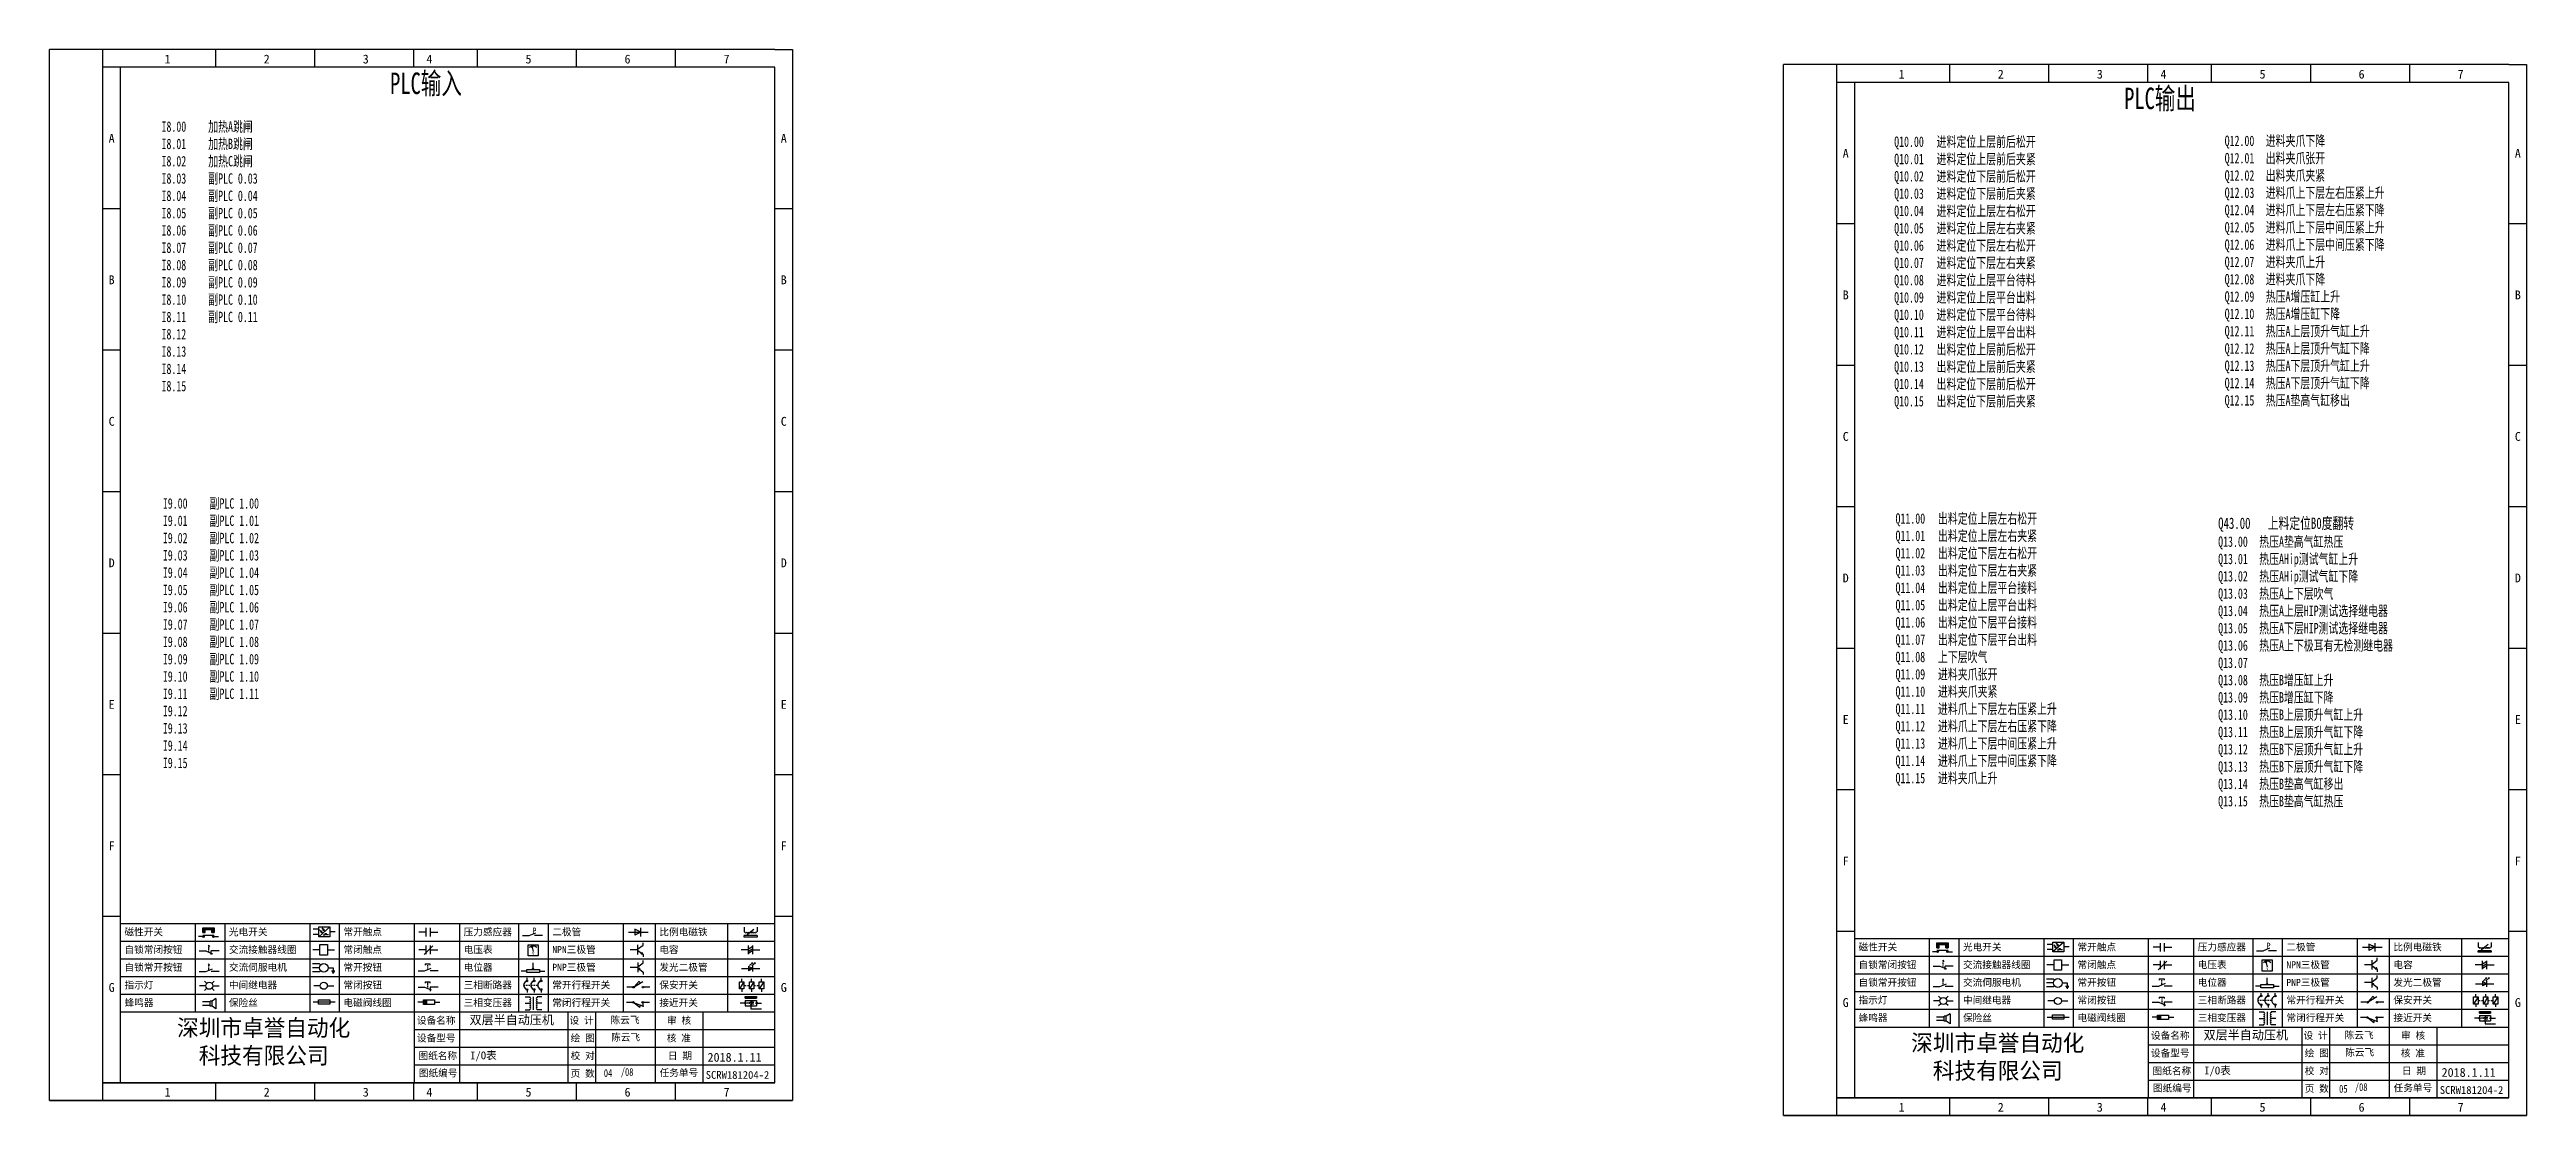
# Model space of a CAD drawing. Extents: x 38255 to 47052, y -6758 to -3353.
# Drawn here: x 39950 to 40650, y -4175 to -3874 of the extents above; entities that cross this region are included whole.
import ezdxf

# ---------------------------------------------------------------- set-up
doc = ezdxf.new("R2010")
doc.units = 0
doc.header["$MEASUREMENT"] = 0
doc.layers.add('AE_BOR', color=1, linetype='Continuous')
doc.layers.add('frame', color=7, linetype='Continuous', lineweight=15)
doc.styles.add('宋', font='', dxfattribs={"width": 0.7})
doc.styles.add('工程字', font='')
doc.styles.add('楷体', font='', dxfattribs={"width": 0.8})
doc.styles.add('汉字', font='')
doc.styles.get('宋').set_extended_font_data('SimSun')
doc.styles.get('工程字').set_extended_font_data('SimSun')
doc.styles.get('楷体').set_extended_font_data('STFangsong')
doc.styles.get('汉字').set_extended_font_data('新宋体')

# ---------------------------------------------------------------- blocks, each defined once
blk = doc.blocks.new('磁性开关')
at = {"linetype": 'ByBlock'}
h = blk.add_hatch(dxfattribs=at)
h.set_pattern_fill('ANSI31', color=256, scale=0.1, style=0)
h.set_pattern_definition([(45, (0, 0), (-0.224506403, 0.224506403), [])])
h.paths.add_polyline_path([(-1910.88, -776.69), (-1910.88, -775.29), (-1907.69, -775.29), (-1907.69, -776.69), (-1908.31, -776.69), (-1908.31, -775.79), (-1910.25, -775.79), (-1910.25, -776.69)])
for p, q in [((-1910.88, -776.69), (-1910.88, -775.29)), ((-1910.88, -775.29), (-1907.69, -775.29)), ((-1910.88, -776.69), (-1910.25, -776.69)), ((-1910.25, -776.69), (-1910.25, -775.79)), ((-1910.25, -775.79), (-1908.31, -775.79)), ((-1908.31, -776.69), (-1908.31, -775.79)), ((-1908.31, -776.69), (-1907.69, -776.69)), ((-1907.69, -775.29), (-1907.69, -776.69)), ((-1910.91, -777.81), (-1912.09, -777.81)), ((-1910.88, -777.39), (-1907.69, -777.39)), ((-1907.66, -777.81), (-1906.48, -777.81))]:
    blk.add_line(p, q, dxfattribs=at)
for centre in [(-1910.68, -777.81), (-1907.88, -777.81)]:
    blk.add_circle(centre, 0.225, dxfattribs=at)
blk = doc.blocks.new('*U68')
at = {"linetype": 'ByBlock'}
for p, q in [((-1911.92, -782.07), (-1910.06, -782.07)), ((-1910.06, -782.07), (-1908.18, -782.88)), ((-1909.23, -780.45), (-1909.23, -780.67)), ((-1909.23, -780.45), (-1908.92, -780.84)), ((-1909.23, -780.84), (-1909.23, -781.05)), ((-1909.23, -781.23), (-1909.23, -781.44)), ((-1909.23, -781.61), (-1909.23, -781.83)), ((-1909.23, -782), (-1909.23, -782.21)), ((-1909.23, -782.38), (-1909.23, -782.43)), ((-1908.52, -783.07), (-1908.52, -782.07)), ((-1906.25, -782.07), (-1908.52, -782.07))]:
    blk.add_line(p, q, dxfattribs=at)
blk = doc.blocks.new('常开按钮')
at = {"linetype": 'ByBlock'}
for p, q in [((-1911.92, -787.73), (-1910.06, -787.73)), ((-1910.06, -787.73), (-1908.18, -786.93)), ((-1909.9, -785.68), (-1908.56, -785.68)), ((-1909.9, -785.68), (-1909.9, -786.07)), ((-1909.23, -785.68), (-1909.23, -785.89)), ((-1909.23, -786.06), (-1909.23, -786.28)), ((-1909.23, -786.45), (-1909.23, -786.67)), ((-1909.23, -786.84), (-1909.23, -787.05)), ((-1909.23, -787.22), (-1909.23, -787.38)), ((-1908.56, -785.68), (-1908.56, -786.07)), ((-1906.25, -787.73), (-1908.52, -787.73))]:
    blk.add_line(p, q, dxfattribs=at)
blk = doc.blocks.new('*U69')
at = {"linetype": 'ByBlock'}
for p, q in [((-1908.88, -791.17), (-1909.23, -790.71)), ((-1909.23, -790.71), (-1909.23, -790.92)), ((-1909.23, -791.09), (-1909.23, -791.31)), ((-1911.92, -792.89), (-1910.06, -792.89)), ((-1910.06, -792.89), (-1908.18, -792.08)), ((-1909.23, -791.48), (-1909.23, -791.69)), ((-1909.23, -791.86), (-1909.23, -792.08)), ((-1909.23, -792.25), (-1909.23, -792.47)), ((-1906.25, -792.89), (-1908.52, -792.89))]:
    blk.add_line(p, q, dxfattribs=at)
blk = doc.blocks.new('蜂鸣器')
at = {"linetype": 'ByBlock'}
for p, q in [((-1908.8, -796.48), (-1911.01, -796.48)), ((-1908.8, -797.46), (-1911.01, -797.46)), ((-1908.25, -796.26), (-1908.8, -796.26)), ((-1908.8, -797.68), (-1908.8, -796.26)), ((-1908.25, -797.68), (-1908.8, -797.68)), ((-1907.17, -795.53), (-1908.25, -796.26)), ((-1908.25, -797.68), (-1908.25, -796.26)), ((-1907.17, -798.41), (-1908.25, -797.68)), ((-1907.17, -795.53), (-1907.17, -798.41))]:
    blk.add_line(p, q, dxfattribs=at)
blk = doc.blocks.new('光电开关')
at = {"linetype": 'ByBlock'}
h = blk.add_hatch(dxfattribs=at)
h.set_pattern_fill('ANSI31', color=256, scale=0.01, style=0)
h.set_pattern_definition([(45, (0.172267, 0), (-0.0224506403, 0.0224506403), [])])
h.paths.add_polyline_path([(-1882.44, -776.34), (-1882.5, -775.91), (-1882.68, -776.07)])
h.paths.add_polyline_path([(-1882.86, -776.23), (-1882.44, -776.34), (-1882.68, -776.07)])
h.paths.add_polyline_path([(-1883.05, -776.88), (-1883.11, -776.45), (-1883.29, -776.61)])
h.paths.add_polyline_path([(-1883.47, -776.77), (-1883.05, -776.88), (-1883.29, -776.61)])
for p, q in [((-1884.01, -775.96), (-1885.56, -775.96)), ((-1880.91, -775.3), (-1884.01, -778.05)), ((-1883.75, -776.09), (-1883.05, -776.88)), ((-1883.11, -776.45), (-1883.47, -776.77)), ((-1883.05, -776.88), (-1883.47, -776.77)), ((-1883.14, -775.55), (-1882.44, -776.34)), ((-1883.05, -776.88), (-1883.11, -776.45)), ((-1882.5, -775.91), (-1882.86, -776.23)), ((-1882.44, -776.34), (-1882.86, -776.23)), ((-1882.44, -776.34), (-1882.5, -775.91)), ((-1882.23, -777.47), (-1882.23, -777.14)), ((-1882.23, -777.14), (-1881.78, -777.14)), ((-1881.78, -777.47), (-1881.78, -777.14)), ((-1879.37, -776.67), (-1880.91, -776.67)), ((-1884.01, -777.39), (-1885.56, -777.39)), ((-1882.78, -777.47), (-1882.23, -777.47)), ((-1881.23, -777.47), (-1881.78, -777.47))]:
    blk.add_line(p, q, dxfattribs=at)
blk.add_lwpolyline([(-1884.01, -775.3), (-1880.91, -775.3), (-1880.91, -778.05), (-1884.01, -778.05)], close=True, dxfattribs=at)
blk = doc.blocks.new('交流接触器线圈')
at = {"linetype": 'ByBlock'}
for p, q in [((-1880.82, -781.77), (-1882.87, -781.77)), ((-1878.72, -781.77), (-1876.67, -781.77))]:
    blk.add_line(p, q, dxfattribs=at)
blk.add_lwpolyline([(-1880.82, -780.28), (-1878.72, -780.28), (-1878.72, -783.26), (-1880.82, -783.26)], close=True, dxfattribs=at)
blk = doc.blocks.new('交流伺服电机')
at = {"linetype": 'ByBlock'}
for p, q in [((-1880.97, -785.75), (-1882.94, -785.75)), ((-1880.97, -786.85), (-1882.94, -786.85)), ((-1880.97, -787.94), (-1882.94, -787.94)), ((-1880.97, -785.75), (-1880.65, -786.03)), ((-1880.97, -787.94), (-1880.65, -787.67)), ((-1878.49, -786.85), (-1877.07, -786.85)), ((-1877.54, -787.72), (-1876.59, -787.72)), ((-1877.38, -788.01), (-1876.75, -788.01)), ((-1877.23, -788.29), (-1876.9, -788.29)), ((-1877.07, -786.85), (-1877.07, -787.72))]:
    blk.add_line(p, q, dxfattribs=at)
blk.add_circle((-1879.73, -786.85), 1.24, dxfattribs=at)
blk = doc.blocks.new('中间继电器')
at = {"linetype": 'ByBlock'}
for p, q in [((-1880.72, -791.92), (-1882.54, -791.92)), ((-1878.74, -791.92), (-1876.92, -791.92))]:
    blk.add_line(p, q, dxfattribs=at)
blk.add_circle((-1879.73, -791.92), 0.992, dxfattribs=at)
blk = doc.blocks.new('保险丝')
at = {"linetype": 'ByBlock'}
blk.add_line((-1882.72, -796.49), (-1876.55, -796.49), dxfattribs=at)
blk.add_lwpolyline([(-1881.2, -795.86), (-1878.06, -795.86), (-1878.06, -797.12), (-1881.2, -797.12)], close=True, dxfattribs=at)
blk = doc.blocks.new('指示灯')
at = {"linetype": 'ByBlock'}
for p, q in [((-1854.25, -776.92), (-1856.06, -776.92)), ((-1854.62, -775.59), (-1853.97, -776.23)), ((-1851.9, -775.59), (-1852.54, -776.23)), ((-1852.26, -776.92), (-1850.45, -776.92)), ((-1854.62, -778.25), (-1853.97, -777.61)), ((-1851.9, -778.25), (-1852.54, -777.61))]:
    blk.add_line(p, q, dxfattribs=at)
blk.add_circle((-1853.26, -776.92), 0.992, dxfattribs=at)
blk = doc.blocks.new('常开触点')
at = {"linetype": 'ByBlock'}
for p, q in [((-1853.82, -781.77), (-1855.88, -781.77)), ((-1853.82, -782.99), (-1853.82, -780.56)), ((-1852.6, -782.99), (-1852.6, -780.56)), ((-1852.6, -781.77), (-1850.55, -781.77))]:
    blk.add_line(p, q, dxfattribs=at)
blk = doc.blocks.new('常闭触点')
at = {"linetype": 'ByBlock'}
for p, q in [((-1853.82, -786.77), (-1855.88, -786.77)), ((-1852.01, -785.66), (-1854.43, -788.1)), ((-1853.82, -787.99), (-1853.82, -785.56)), ((-1852.6, -787.99), (-1852.6, -785.56)), ((-1852.6, -786.77), (-1850.55, -786.77))]:
    blk.add_line(p, q, dxfattribs=at)
blk = doc.blocks.new('常闭按钮')
at = {"linetype": 'ByBlock'}
for p, q in [((-1854.11, -790.83), (-1852.77, -790.83)), ((-1854.11, -790.83), (-1854.11, -791.22)), ((-1853.44, -790.83), (-1853.44, -791.04)), ((-1853.44, -791.21), (-1853.44, -791.43)), ((-1852.77, -790.83), (-1852.77, -791.22)), ((-1856.13, -792.28), (-1854.28, -792.28)), ((-1854.28, -792.28), (-1852.4, -793.09)), ((-1853.44, -791.6), (-1853.44, -791.82)), ((-1853.44, -791.99), (-1853.44, -792.2)), ((-1853.44, -792.37), (-1853.44, -792.53)), ((-1850.47, -792.28), (-1852.73, -792.28)), ((-1852.73, -792.28), (-1852.73, -793.43))]:
    blk.add_line(p, q, dxfattribs=at)
blk = doc.blocks.new('电磁阀线圈')
at = {"linetype": 'ByBlock'}
for p, q in [((-1854.61, -796.54), (-1856.17, -796.54)), ((-1854.61, -795.92), (-1853.75, -797.16)), ((-1853.75, -795.92), (-1854.61, -797.16)), ((-1853.75, -795.92), (-1853.75, -797.16)), ((-1851.53, -796.54), (-1849.97, -796.54))]:
    blk.add_line(p, q, dxfattribs=at)
blk.add_lwpolyline([(-1854.61, -795.92), (-1851.53, -795.92), (-1851.53, -797.16), (-1854.61, -797.16)], close=True, dxfattribs=at)
blk = doc.blocks.new('电容')
at = {"linetype": 'ByBlock'}
for p, q in [((-1756.08, -781.77), (-1758.13, -781.77)), ((-1756.08, -782.99), (-1756.08, -780.56)), ((-1754.86, -780.79), (-1756.08, -781.55)), ((-1754.86, -781.44), (-1756.08, -782.2)), ((-1754.86, -781.99), (-1756.08, -782.75)), ((-1754.86, -782.99), (-1754.86, -780.56)), ((-1754.86, -781.77), (-1752.81, -781.77))]:
    blk.add_line(p, q, dxfattribs=at)
blk = doc.blocks.new('电压表')
at = {"linetype": 'ByBlock'}
for p, q in [((-1814.84, -780.75), (-1814.91, -781.13)), ((-1814.6, -781.05), (-1814.91, -781.13)), ((-1814.84, -780.75), (-1814.46, -782.26)), ((-1814.84, -780.75), (-1814.6, -781.05))]:
    blk.add_line(p, q, dxfattribs=at)
blk.add_lwpolyline([(-1815.84, -780.34), (-1813.07, -780.34), (-1813.07, -783.49), (-1815.84, -783.49)], close=True, dxfattribs=at)
blk.add_arc((-1814.46, -782.26), 1.56, 46.83135, 133.16865, dxfattribs=at)
at = {"linetype": 'ByBlock', "insert": (-1814.7, -782.39), "char_height": 0.75, "width": 0.6768, "attachment_point": 1}
blk.add_mtext('V', dxfattribs=at)
blk = doc.blocks.new('电位器')
at = {"linetype": 'ByBlock'}
for p, q in [((-1816.21, -787.75), (-1817.79, -787.75)), ((-1814.45, -787.3), (-1814.62, -786.96)), ((-1814.62, -786.96), (-1814.27, -786.96)), ((-1814.45, -787.3), (-1814.45, -785.39)), ((-1814.45, -787.3), (-1814.27, -786.96)), ((-1812.68, -787.75), (-1811.1, -787.75))]:
    blk.add_line(p, q, dxfattribs=at)
blk.add_lwpolyline([(-1816.21, -787.3), (-1812.68, -787.3), (-1812.68, -788.2), (-1816.21, -788.2)], close=True, dxfattribs=at)
blk = doc.blocks.new('三相断路器')
at = {"linetype": 'ByBlock'}
for p, q in [((-1816.17, -790.33), (-1816.17, -789.7)), ((-1814.17, -790.33), (-1814.17, -789.7)), ((-1812.18, -790.33), (-1812.18, -789.7)), ((-1817.14, -791.74), (-1816.72, -791.74)), ((-1816.45, -791.74), (-1816.03, -791.74)), ((-1816.17, -793.19), (-1816.17, -793.83)), ((-1815.76, -791.74), (-1815.34, -791.74)), ((-1815.07, -791.74), (-1814.65, -791.74)), ((-1814.38, -791.74), (-1813.96, -791.74)), ((-1814.17, -793.19), (-1814.17, -793.83)), ((-1813.69, -791.74), (-1813.27, -791.74)), ((-1812.18, -793.19), (-1812.18, -793.83))]:
    blk.add_line(p, q, dxfattribs=at)
for centre in [(-1816.17, -790.55), (-1814.17, -790.55), (-1812.18, -790.55), (-1816.17, -792.98), (-1814.17, -792.98), (-1812.18, -792.98)]:
    blk.add_circle(centre, 0.219, dxfattribs=at)
for centre in [(-1815.81, -791.74), (-1813.82, -791.74), (-1811.83, -791.74)]:
    blk.add_arc(centre, 1.32, 115.57905, 244.42095, dxfattribs=at)
blk = doc.blocks.new('三相变压器')
at = {"linetype": 'ByBlock'}
for p, q in [((-1816.69, -795.03), (-1815.37, -795.03)), ((-1816.69, -796.87), (-1815.37, -796.87)), ((-1815.37, -795.03), (-1815.37, -795.24)), ((-1814.34, -798.7), (-1814.34, -795.04)), ((-1812, -795.03), (-1813.32, -795.03)), ((-1813.32, -795.03), (-1813.32, -795.24)), ((-1812, -796.87), (-1813.32, -796.87)), ((-1816.69, -798.71), (-1815.37, -798.71)), ((-1815.37, -798.71), (-1815.37, -798.5)), ((-1813.32, -798.71), (-1813.32, -798.5)), ((-1812, -798.71), (-1813.32, -798.71))]:
    blk.add_line(p, q, dxfattribs=at)
for centre, start, end in [((-1815.37, -795.51), 270, 90), ((-1815.37, -796.06), 270, 90), ((-1815.37, -796.6), 270, 90), ((-1815.37, -797.14), 270, 90), ((-1815.37, -797.68), 270, 90), ((-1815.37, -798.23), 270, 90), ((-1813.32, -795.51), 90, 270), ((-1813.32, -796.06), 90, 270), ((-1813.32, -796.6), 90, 270), ((-1813.32, -797.14), 90, 270), ((-1813.32, -797.68), 90, 270), ((-1813.32, -798.23), 90, 270)]:
    blk.add_arc(centre, 0.271, start, end, dxfattribs=at)
blk = doc.blocks.new('二极管')
at = {"linetype": 'ByBlock'}
for p, q in [((-1787.52, -776.77), (-1781.92, -776.77)), ((-1783.97, -776.77), (-1785.69, -775.9)), ((-1785.69, -775.9), (-1785.69, -777.65)), ((-1783.97, -776.77), (-1785.69, -777.65)), ((-1783.97, -777.99), (-1783.97, -775.56))]:
    blk.add_line(p, q, dxfattribs=at)
blk = doc.blocks.new('NPN三极管')
at = {"linetype": 'ByBlock'}
for p, q in [((-1785.73, -781.97), (-1787.81, -781.97)), ((-1785.73, -780.61), (-1785.73, -783.32)), ((-1785.73, -781.82), (-1784.15, -780.66)), ((-1785.73, -782.11), (-1784.15, -783.27)), ((-1784.41, -782.73), (-1784.74, -783.18)), ((-1784.15, -783.27), (-1784.74, -783.18)), ((-1784.15, -783.27), (-1784.41, -782.73)), ((-1784.15, -780.66), (-1784.15, -779.98)), ((-1784.15, -783.27), (-1784.15, -783.96))]:
    blk.add_line(p, q, dxfattribs=at)
blk = doc.blocks.new('发光二极管')
at = {"linetype": 'ByBlock'}
for p, q in [((-1758.01, -786.77), (-1752.89, -786.77)), ((-1754.84, -786.77), (-1756.04, -786.16)), ((-1756.04, -786.16), (-1756.04, -787.39)), ((-1754.84, -786.77), (-1756.04, -787.39)), ((-1755.78, -785.92), (-1754.89, -785.14)), ((-1754.89, -785.14), (-1755.2, -785.22)), ((-1755.2, -785.22), (-1755.01, -785.43)), ((-1755.08, -785.92), (-1754.18, -785.14)), ((-1754.89, -785.14), (-1755.01, -785.43)), ((-1754.84, -787.63), (-1754.84, -785.92)), ((-1754.18, -785.14), (-1754.49, -785.22)), ((-1754.49, -785.22), (-1754.31, -785.43)), ((-1754.18, -785.14), (-1754.31, -785.43))]:
    blk.add_line(p, q, dxfattribs=at)
blk = doc.blocks.new('PNP三极管')
at = {"linetype": 'ByBlock'}
for p, q in [((-1784.9, -786.74), (-1786.98, -786.74)), ((-1784.9, -785.38), (-1784.9, -788.09)), ((-1784.9, -786.59), (-1783.32, -785.43)), ((-1784.9, -786.88), (-1783.32, -788.04)), ((-1784.9, -786.88), (-1784.31, -786.97)), ((-1784.9, -786.88), (-1784.64, -787.42)), ((-1784.31, -786.97), (-1784.64, -787.42)), ((-1783.32, -785.43), (-1783.32, -784.75)), ((-1783.32, -788.04), (-1783.32, -788.73))]:
    blk.add_line(p, q, dxfattribs=at)
blk = doc.blocks.new('常开行程开关')
at = {"linetype": 'ByBlock'}
for p, q in [((-1785.89, -792.17), (-1784.52, -790.62)), ((-1785.89, -792.17), (-1783.43, -790.72)), ((-1784.52, -790.62), (-1784.19, -791.17)), ((-1786.29, -792.3), (-1788.01, -792.3)), ((-1781.48, -792.3), (-1783.21, -792.3))]:
    blk.add_line(p, q, dxfattribs=at)
for centre in [(-1786.07, -792.3), (-1783.42, -792.3)]:
    blk.add_circle(centre, 0.219, dxfattribs=at)
blk = doc.blocks.new('常闭行程开关')
at = {"linetype": 'ByBlock'}
for p, q in [((-1786.34, -796.62), (-1788.07, -796.62)), ((-1785.93, -796.72), (-1783.25, -797.7)), ((-1785.93, -796.72), (-1784.3, -798)), ((-1784.3, -798), (-1784.08, -797.4)), ((-1783.48, -796.84), (-1783.48, -797.85)), ((-1781.54, -796.62), (-1783.26, -796.62))]:
    blk.add_line(p, q, dxfattribs=at)
for centre in [(-1786.12, -796.62), (-1783.48, -796.62)]:
    blk.add_circle(centre, 0.219, dxfattribs=at)
blk = doc.blocks.new('比例电磁阀')
at = {"linetype": 'ByBlock'}
for p, q in [((-1757.26, -775.38), (-1757.26, -776.71)), ((-1757.26, -776.71), (-1757.05, -776.71)), ((-1754.5, -775.98), (-1756.35, -777.44)), ((-1753.58, -776.71), (-1753.8, -776.71)), ((-1753.58, -775.38), (-1753.58, -776.71)), ((-1753.6, -777.73), (-1757.25, -777.73)), ((-1757.25, -778.13), (-1757.25, -777.73)), ((-1753.6, -778.13), (-1757.25, -778.13)), ((-1756.35, -777.44), (-1756.25, -777.25)), ((-1756.35, -777.44), (-1756.15, -777.38)), ((-1756.15, -777.38), (-1756.25, -777.25)), ((-1753.6, -777.73), (-1753.6, -778.13))]:
    blk.add_line(p, q, dxfattribs=at)
for centre in [(-1756.78, -776.71), (-1756.24, -776.71), (-1755.7, -776.71), (-1755.15, -776.71), (-1754.61, -776.71), (-1754.07, -776.71)]:
    blk.add_arc(centre, 0.271, 180, 0, dxfattribs=at)
blk = doc.blocks.new('保安开关')
at = {"linetype": 'ByBlock'}
for p, q in [((-1757.33, -790.79), (-1758.6, -792.81)), ((-1757.96, -790.79), (-1757.96, -789.97)), ((-1754.54, -790.79), (-1755.81, -792.81)), ((-1755.17, -790.79), (-1755.17, -789.97)), ((-1751.75, -790.79), (-1753.02, -792.81)), ((-1752.39, -790.79), (-1752.39, -789.97)), ((-1757.96, -792.81), (-1757.96, -793.62)), ((-1757.33, -791.8), (-1756.72, -791.8)), ((-1756.35, -791.8), (-1755.89, -791.8)), ((-1755.17, -792.81), (-1755.17, -793.62)), ((-1754.52, -791.8), (-1754.06, -791.8)), ((-1753.69, -791.8), (-1753.08, -791.8)), ((-1752.39, -792.81), (-1752.39, -793.62))]:
    blk.add_line(p, q, dxfattribs=at)
for points in [[(-1758.6, -790.79), (-1757.33, -790.79), (-1757.33, -792.81), (-1758.6, -792.81)], [(-1755.81, -790.79), (-1754.54, -790.79), (-1754.54, -792.81), (-1755.81, -792.81)], [(-1753.02, -790.79), (-1751.75, -790.79), (-1751.75, -792.81), (-1753.02, -792.81)]]:
    blk.add_lwpolyline(points, close=True, dxfattribs=at)
blk = doc.blocks.new('接近开关')
at = {"linetype": 'ByBlock'}
h = blk.add_hatch(dxfattribs=at)
h.set_pattern_fill('ANSI31', color=256, scale=0.01, style=0)
h.set_pattern_definition([(45, (-89.131516, -30.795668), (-0.0224506403, 0.0224506403), [])])
h.paths.add_polyline_path([(-1516.96, -1123.35), (-1516.96, -1122.85), (-1513.76, -1122.85), (-1513.76, -1123.35)])
for p, q in [((-1517.18, -1124.71), (-1518.36, -1124.71)), ((-1516.96, -1123.35), (-1516.96, -1122.85)), ((-1516.96, -1122.85), (-1513.76, -1122.85)), ((-1516.96, -1123.35), (-1513.76, -1123.35)), ((-1516.96, -1123.95), (-1513.76, -1123.95)), ((-1516.96, -1123.95), (-1516.96, -1125.47)), ((-1516.96, -1125.47), (-1513.76, -1125.47)), ((-1515.91, -1124.71), (-1516.45, -1124.71)), ((-1515.11, -1124.31), (-1515.91, -1124.71)), ((-1515.11, -1125.11), (-1515.91, -1124.71)), ((-1515.36, -1125.69), (-1515.36, -1126.36)), ((-1515.36, -1126.36), (-1512.36, -1126.36)), ((-1515.33, -1124.53), (-1515.17, -1124.53)), ((-1515.33, -1124.88), (-1515.17, -1124.88)), ((-1515.25, -1124.45), (-1515.25, -1124.61)), ((-1515.11, -1124.31), (-1515.11, -1125.11)), ((-1515.11, -1124.48), (-1514.58, -1124.48)), ((-1515.11, -1124.94), (-1514.58, -1124.94)), ((-1513.76, -1122.85), (-1513.76, -1123.35)), ((-1513.76, -1123.95), (-1513.76, -1125.47)), ((-1513.54, -1124.71), (-1512.36, -1124.71))]:
    blk.add_line(p, q, dxfattribs=at)
for centre in [(-1516.96, -1124.71), (-1515.36, -1125.47), (-1513.76, -1124.71)]:
    blk.add_circle(centre, 0.225, dxfattribs=at)
blk = doc.blocks.new('压力感应器')
at = {"linetype": 'ByBlock'}
for p, q in [((-1815.59, -777.73), (-1813.71, -776.93)), ((-1817.44, -777.73), (-1815.59, -777.73)), ((-1811.78, -777.73), (-1814.05, -777.73))]:
    blk.add_line(p, q, dxfattribs=at)
at = {"linetype": 'ByBlock', "insert": (-1814.65, -775.48), "char_height": 1.68, "width": 1.2242, "attachment_point": 1}
blk.add_mtext('{\\fNSimSun|b0|i0|c134|p49;P}', dxfattribs=at)
blk = doc.blocks.new('卓誉电控竖A4')
at = {"linetype": 'ByBlock'}
for p, q in [((13.21, -2.6), (13.21, -299.6)), ((203.21, -7.6), (13.21, -7.6)), ((18.21, -7.6), (18.21, -294.6)), ((203.21, -294.6), (13.21, -294.6)), ((13.21, -294.6), (203.21, -294.6))]:
    blk.add_line(p, q, dxfattribs=at)
for points in [[(45.21, -7.6), (45.21, -2.6)], [(73.21, -7.6), (73.21, -2.6)], [(101.21, -7.6), (101.21, -2.6)], [(119.21, -7.6), (119.21, -2.6)], [(147.21, -7.6), (147.21, -2.6)], [(175.21, -7.6), (175.21, -2.6)], [(23.21, -7.6), (18.21, -7.6)], [(23.21, -7.6), (18.21, -7.6)], [(203.21, -294.6), (203.21, -7.6)], [(18.21, -47.6), (13.21, -47.6)], [(208.21, -47.6), (203.21, -47.6)], [(18.21, -87.6), (13.21, -87.6)], [(208.21, -87.6), (203.21, -87.6)], [(18.21, -127.6), (13.21, -127.6)], [(208.21, -127.6), (203.21, -127.6)], [(18.21, -167.6), (13.21, -167.6)], [(208.21, -167.6), (203.21, -167.6)], [(18.21, -207.6), (13.21, -207.6)], [(208.21, -207.6), (203.21, -207.6)], [(18.21, -247.6), (13.21, -247.6)], [(18.21, -249.6), (203.21, -249.6)], [(39.4, -249.6), (39.4, -274.6)], [(47.74, -249.6), (47.74, -274.6)], [(71.77, -249.6), (71.77, -274.6)], [(80.1, -249.6), (80.1, -274.6)], [(101.3, -249.6), (101.3, -294.6)], [(114.09, -249.6), (114.09, -294.6)], [(130.82, -249.6), (130.82, -274.6)], [(139.16, -249.6), (139.16, -274.6)], [(160.35, -249.6), (160.35, -274.6)], [(169.4, -249.6), (169.4, -274.6)], [(189.88, -249.6), (189.88, -274.6)], [(208.21, -247.6), (203.21, -247.6)], [(18.21, -254.6), (203.21, -254.6)], [(18.21, -259.6), (203.21, -259.6)], [(18.21, -264.6), (203.21, -264.6)], [(18.21, -269.6), (203.21, -269.6)], [(18.21, -274.6), (203.21, -274.6)], [(101.3, -279.6), (203.21, -279.6)], [(144.73, -274.6), (144.73, -294.6)], [(152.54, -274.6), (152.54, -294.6)], [(169.4, -274.6), (169.4, -294.6)], [(182.86, -274.72), (182.86, -294.72)], [(101.3, -284.6), (203.21, -284.6)], [(101.3, -289.6), (203.21, -289.6)], [(45.21, -299.6), (45.21, -294.6)], [(73.21, -299.6), (73.21, -294.6)], [(101.21, -299.6), (101.21, -294.6)], [(119.21, -299.6), (119.21, -294.6)], [(147.21, -299.6), (147.21, -294.6)], [(175.21, -299.6), (175.21, -294.6)]]:
    blk.add_lwpolyline(points, dxfattribs=at)
at = {"layer": 'AE_BOR', "linetype": 'ByBlock'}
for p, q in [((-1.79, -299.6), (-1.79, -2.6)), ((18.21, -2.6), (-1.79, -2.6)), ((203.21, -2.6), (18.21, -2.6)), ((203.21, -2.6), (208.21, -2.6)), ((208.21, -2.6), (208.21, -299.6)), ((208.21, -299.6), (-1.79, -299.6)), ((-1.79, -299.6), (208.21, -299.6))]:
    blk.add_line(p, q, dxfattribs=at)
at = {"linetype": 'ByBlock'}
for name, p in [('磁性开关', (1952.42, 524.49)), ('光电开关', (1958.31, 524.7)), ('光电开关', (1958.31, 524.7)), ('常开触点', (1958.53, 529.7)), ('压力感应器', (1949.37, 524.7)), ('二极管', (1949.37, 524.7)), ('比例电磁阀', (1951.85, 524.7)), ('*U68', (1952.42, 524.7)), ('交流接触器线圈', (1955.47, 524.7)), ('常闭触点', (1958.53, 529.7)), ('电压表', (1949.37, 524.7)), ('NPN三极管', (1950.19, 524.93)), ('电容', (1951.85, 524.7)), ('*U69', (1952.42, 529.7)), ('指示灯', (1896.63, 509.7)), ('交流伺服电机', (1955.47, 524.7)), ('常开按钮', (2014.31, 524.7)), ('电位器', (1949.37, 524.7)), ('三相断路器', (1949.37, 524.7)), ('常开行程开关', (1949.37, 524.7)), ('PNP三极管', (1949.37, 524.7)), ('保安开关', (1951.85, 524.7)), ('发光二极管', (1951.85, 524.41)), ('蜂鸣器', (1952.42, 524.7)), ('保险丝', (1955.47, 524.7)), ('中间继电器', (1955.47, 524.7)), ('电磁阀线圈', (1958.53, 524.7)), ('常闭按钮', (1958.53, 524.7)), ('三相变压器', (1949.37, 524.7)), ('常闭行程开关', (1949.37, 524.7)), ('接近开关', (1711.85, 852.62))]:
    blk.add_blockref(name, p, dxfattribs=at)
at = {"linetype": 'ByBlock', "char_height": 2.5, "attachment_point": 1}
for s, insert, width in [('{\\fKaiTi_GB2312|b0|i0|c134|p0;1}', (30.75, -4.03), 11.7517), ('{\\fKaiTi_GB2312|b0|i0|c134|p0;2}', (58.75, -4.03), 11.7517), ('{\\fKaiTi_GB2312|b0|i0|c134|p0;3}', (86.75, -4.03), 11.7517), ('{\\fKaiTi_GB2312|b0|i0|c134|p0;4}', (104.75, -4.03), 11.7517), ('{\\fKaiTi_GB2312|b0|i0|c134|p0;5}', (132.75, -4.03), 11.7517), ('{\\fKaiTi_GB2312|b0|i0|c134|p0;6}', (160.75, -4.03), 11.7517), ('{\\fKaiTi_GB2312|b0|i0|c134|p0;7}', (188.75, -4.03), 11.7517), ('{\\fKaiTi_GB2312|b0|i0|c134|p0;A}', (14.92, -26.43), 5), ('{\\fKaiTi_GB2312|b0|i0|c134|p0;A}', (204.92, -26.43), 5), ('{\\fKaiTi_GB2312|b0|i0|c134|p0;B}', (14.92, -66.43), 5), ('{\\fKaiTi_GB2312|b0|i0|c134|p0;B}', (204.92, -66.43), 5), ('{\\fKaiTi_GB2312|b0|i0|c134|p0;C}', (14.92, -106.43), 5), ('{\\fKaiTi_GB2312|b0|i0|c134|p0;C}', (204.92, -106.43), 5), ('{\\fKaiTi_GB2312|b0|i0|c134|p0;D}', (14.92, -146.43), 5), ('{\\fKaiTi_GB2312|b0|i0|c134|p0;D}', (204.92, -146.43), 5), ('{\\fKaiTi_GB2312|b0|i0|c134|p0;E}', (14.92, -186.43), 5), ('{\\fKaiTi_GB2312|b0|i0|c134|p0;E}', (204.92, -186.43), 5), ('{\\fKaiTi_GB2312|b0|i0|c134|p0;F}', (14.92, -226.43), 5), ('{\\fKaiTi_GB2312|b0|i0|c134|p0;F}', (204.92, -226.43), 5), ('{\\fKaiTi_GB2312|b0|i0|c134|p0;G}', (14.92, -266.43), 5), ('{\\fKaiTi_GB2312|b0|i0|c134|p0;G}', (204.92, -266.43), 5), ('{\\fKaiTi_GB2312|b0|i0|c134|p0;1}', (30.75, -296.03), 11.7517), ('{\\fKaiTi_GB2312|b0|i0|c134|p0;2}', (58.75, -296.03), 11.7517), ('{\\fKaiTi_GB2312|b0|i0|c134|p0;3}', (86.75, -296.03), 11.7517), ('{\\fKaiTi_GB2312|b0|i0|c134|p0;4}', (104.75, -296.03), 11.7517), ('{\\fKaiTi_GB2312|b0|i0|c134|p0;5}', (132.75, -296.03), 11.7517), ('{\\fKaiTi_GB2312|b0|i0|c134|p0;6}', (160.75, -296.03), 11.7517), ('{\\fKaiTi_GB2312|b0|i0|c134|p0;7}', (188.75, -296.03), 11.7517)]:
    blk.add_mtext(s, dxfattribs=dict(at, insert=insert, width=width))
at = {"char_height": 2, "attachment_point": 1, "style": '汉字'}
for s, insert in [('{\\fKaiTi_GB2312|b0|i0|c134|p49;磁性开关}', (19.4, -250.99)), ('{\\fKaiTi_GB2312|b0|i0|c134|p49;光电开关}', (48.92, -250.99)), ('{\\fKaiTi_GB2312|b0|i0|c134|p49;常开触点}', (81.29, -250.99)), ('{\\fKaiTi_GB2312|b0|i0|c134|p49;压力感应器}', (115.28, -250.99)), ('{\\fKaiTi_GB2312|b0|i0|c134|p49;二极管}', (140.34, -250.99)), ('{\\fKaiTi_GB2312|b0|i0|c134|p49;比例电磁铁}', (170.59, -250.99)), ('{\\fKaiTi_GB2312|b0|i0|c134|p49;自锁常闭按钮}', (19.4, -255.99)), ('{\\fKaiTi_GB2312|b0|i0|c134|p49;交流接触器线圈}', (48.92, -255.99)), ('{\\fKaiTi_GB2312|b0|i0|c134|p49;常闭触点}', (81.29, -255.99)), ('{\\fKaiTi_GB2312|b0|i0|c134|p49;电压表}', (115.28, -255.99)), ('{\\fKaiTi_GB2312|b0|i0|c134|p49;NPN三极管}', (140.34, -255.99)), ('{\\fKaiTi_GB2312|b0|i0|c134|p49;电容}', (170.59, -255.99)), ('{\\fKaiTi_GB2312|b0|i0|c134|p49;指示灯}', (19.4, -265.99)), ('{\\fKaiTi_GB2312|b0|i0|c134|p49;自锁常开按钮}', (19.4, -260.99)), ('{\\fKaiTi_GB2312|b0|i0|c134|p49;交流伺服电机}', (48.92, -260.99)), ('{\\fKaiTi_GB2312|b0|i0|c134|p49;中间继电器}', (48.92, -265.99)), ('{\\fKaiTi_GB2312|b0|i0|c134|p49;常开按钮}', (81.29, -260.99)), ('{\\fKaiTi_GB2312|b0|i0|c134|p49;常闭按钮}', (81.29, -265.99)), ('{\\fKaiTi_GB2312|b0|i0|c134|p49;三相断路器}', (115.28, -265.99)), ('{\\fKaiTi_GB2312|b0|i0|c134|p49;电位器}', (115.28, -260.99)), ('{\\fKaiTi_GB2312|b0|i0|c134|p49;PNP三极管}', (140.34, -260.99)), ('{\\fKaiTi_GB2312|b0|i0|c134|p49;常开行程开关}', (140.34, -265.99)), ('{\\fKaiTi_GB2312|b0|i0|c134|p49;保安开关}', (170.59, -265.99)), ('{\\fKaiTi_GB2312|b0|i0|c134|p49;发光二极管}', (170.59, -260.99)), ('{\\fKaiTi_GB2312|b0|i0|c134|p49;蜂鸣器}', (19.4, -270.99)), ('{\\fKaiTi_GB2312|b0|i0|c134|p49;保险丝}', (48.92, -270.99)), ('{\\fKaiTi_GB2312|b0|i0|c134|p49;电磁阀线圈}', (81.29, -270.99)), ('{\\fKaiTi_GB2312|b0|i0|c134|p49;三相变压器}', (115.28, -270.99)), ('{\\fKaiTi_GB2312|b0|i0|c134|p49;常闭行程开关}', (140.34, -270.99)), ('{\\fKaiTi_GB2312|b0|i0|c134|p49;接近开关}', (170.59, -270.99)), ('{\\fKaiTi_GB2312|b0|i0|c134|p0;设备名称}', (102.06, -275.99)), ('{\\fKaiTi_GB2312|b0|i0|c134|p0;设 计}', (145.19, -275.99)), ('{\\fKaiTi_GB2312|b0|i0|c134|p0;审 核}', (172.77, -275.99)), ('{\\fKaiTi_GB2312|b0|i0|c134|p0;设备型号}', (102.06, -280.99)), ('{\\fKaiTi_GB2312|b0|i0|c134|p0;图纸名称}', (102.51, -285.99)), ('{\\fKaiTi_GB2312|b0|i0|c134|p0;校 对}', (145.52, -285.99)), ('{\\fKaiTi_GB2312|b0|i0|c134|p0;绘 图}', (145.52, -280.99)), ('{\\fKaiTi_GB2312|b0|i0|c134|p0;核 准}', (172.7, -280.99)), ('{\\fKaiTi_GB2312|b0|i0|c134|p0;日 期}', (173.01, -285.99)), ('{\\fKaiTi_GB2312|b0|i0|c134|p0;图纸编号}', (102.61, -290.87)), ('{\\fKaiTi_GB2312|b0|i0|c134|p0;页 数}', (145.52, -290.99)), ('{\\fKaiTi_GB2312|b0|i0|c134|p0;任务单号}', (170.67, -290.8))]:
    blk.add_mtext(s, dxfattribs=dict(at, insert=insert))
at = {"color": 0, "lineweight": -2, "insert": (30.04, -276.74), "char_height": 4.7064, "width": 57.4048, "attachment_point": 1}
blk.add_mtext('\\pxqc;深圳市卓誉自动化\\P科技有限公司', dxfattribs=at)
at = {"attachment_point": 1, "style": '工程字'}
for s, insert, char_height, width in [('{\\fKaiTi_GB2312|b0|i0|c134|p2;双层半自动压机}', (116.94, -275.61), 2.5, 31.2308), ('{\\fKaiTi_GB2312|b0|i0|c134|p2;陈云飞}', (156.81, -275.88), 2, 24.0194), ('{\\fKaiTi_GB2312|b0|i0|c134|p2;陈云飞}', (156.95, -280.76), 2, 24.0194), ('{\\fKaiTi_GB2312|b0|i0|c134|p2;2018.1.11}', (184.22, -286.18), 2.5, 31.2308)]:
    blk.add_mtext(s, dxfattribs=dict(at, insert=insert, char_height=char_height, width=width))
at = {"char_height": 2.2, "width": 19.1254, "attachment_point": 1}
for s, insert in [('{\\fKaiTi_GB2312|b0|i0|c134|p49;I/O表}', (117.13, -285.8)), ('{\\f宋体|b0|i0|c134|p49;SCRW181204-2}', (183.71, -291.31))]:
    blk.add_mtext(s, dxfattribs=dict(at, insert=insert))
at = {"layer": 'frame', "lineweight": 0, "insert": (159.69, -290.48), "char_height": 2.2, "width": 9.0797, "attachment_point": 1, "style": '楷体'}
blk.add_mtext('/08', dxfattribs=at)

msp = doc.modelspace()

# ---------------------------------------------------------------- block references
for p in [(39951.974, -3871.283), (40442.178, -3875.553)]:
    msp.add_blockref('卓誉电控竖A4', p)

# ---------------------------------------------------------------- texts
at = {"attachment_point": 1, "style": '宋'}
for s, insert, char_height, width in [('{\\fKaiTi_GB2312|b0|i0|c134|p49;\\C7;PLC\\fSimSun|b0|i0|c134|p2;输入}', (40046.454, -3880.38), 6.075, 719.83479), ('{\\fKaiTi_GB2312|b0|i0|c134|p49;\\C7;PLC\\fSimSun|b0|i0|c134|p2;输出}', (40536.659, -3884.649), 6.075, 719.83479), ('\\pxsm1,ql,t4.125;{\\f宋体|b0|i0|c134|p2;\\H0.916667x;\\C0;I8.00^I加热A跳闸^I\\PI8.01^I加热B跳闸^I\\PI8.02^I加热C跳闸^I\\PI8.03^I副PLC 0.03^I\\PI8.04^I副PLC 0.04^I\\PI8.05^I副PLC 0.05^I\\PI8.06^I副PLC 0.06^I\\PI8.07^I副PLC 0.07^I\\PI8.08^I副PLC 0.08^I\\PI8.09^I副PLC 0.09^I\\PI8.10^I副PLC 0.10^I\\PI8.11^I副PLC 0.11^I\\PI8.12^I^I\\PI8.13^I^I\\PI8.14^I^I\\P\\C256;I8.15^I^I}', (39981.84, -3894.185), 3.2, 359.91739), ('\\pxi-0.125,sm1,ql,t3.625;{\\f宋体|b0|i0|c134|p2;\\H0.916667x;Q10.00^I进料定位上层前后松开^I\\PQ10.01^I进料定位上层前后夹紧^I\\PQ10.02^I进料定位下层前后松开^I\\PQ10.03^I进料定位下层前后夹紧^I\\PQ10.04^I进料定位上层左右松开^I\\PQ10.05^I进料定位上层左右夹紧^I\\PQ10.06^I进料定位下层左右松开^I\\PQ10.07^I进料定位下层左右夹紧^I\\PQ10.08^I进料定位上层平台待料^I\\PQ10.09^I进料定位上层平台出料^I\\PQ10.10^I进料定位下层平台待料^I\\PQ10.11^I进料定位上层平台出料^I\\PQ10.12^I出料定位上层前后松开^I\\PQ10.13^I出料定位上层前后夹紧^I\\PQ10.14^I出料定位下层前后松开^I\\PQ10.15^I出料定位下层前后夹紧^I', (40472.045, -3898.454), 3.2, 359.91739), ('\\pxsm1,ql,t3.625;{\\f宋体|b0|i0|c134|p2;\\H0.916667x;Q12.00^I进料夹爪下降^I\\PQ12.01^I出料夹爪张开^I\\PQ12.02^I出料夹爪夹紧^I\\PQ12.03^I进料爪上下层左右压紧上升^I\\PQ12.04^I进料爪上下层左右压紧下降^I\\PQ12.05^I进料爪上下层中间压紧上升^I\\PQ12.06^I进料爪上下层中间压紧下降^I\\PQ12.07^I进料夹爪上升^I\\PQ12.08^I进料夹爪下降^I\\PQ12.09^I热压A增压缸上升^I\\PQ12.10^I热压A增压缸下降^I\\PQ12.11^I热压A上层顶升气缸上升^I\\PQ12.12^I热压A上层顶升气缸下降^I\\PQ12.13^I热压A下层顶升气缸上升^I\\PQ12.14^I热压A下层顶升气缸下降^I\\PQ12.15^I热压A垫高气缸移出^I}', (40565.076, -3898.206), 3.2, 359.91739), ('\\pxsm1,ql,t4.125;{\\f宋体|b0|i0|c134|p2;\\H0.916667x;\\C0;I9.00^I副PLC 1.00^I\\PI9.01^I副PLC 1.01^I\\PI9.02^I副PLC 1.02^I\\PI9.03^I副PLC 1.03^I\\PI9.04^I副PLC 1.04^I\\PI9.05^I副PLC 1.05^I\\PI9.06^I副PLC 1.06^I\\PI9.07^I副PLC 1.07^I\\PI9.08^I副PLC 1.08^I\\PI9.09^I副PLC 1.09^I\\PI9.10^I副PLC 1.10^I\\PI9.11^I副PLC 1.11^I\\PI9.12^I^I\\PI9.13^I^I\\PI9.14^I^I\\PI9.15^I^I}', (39982.22, -4000.695), 3.2, 359.91739), ('\\pxi-0.125,sm1,ql,t3.625;{\\f宋体|b0|i0|c134|p2;\\H0.916667x;Q11.00^I出料定位上层左右松开^I\\PQ11.01^I出料定位上层左右夹紧^I\\PQ11.02^I出料定位下层左右松开^I\\PQ11.03^I出料定位下层左右夹紧^I\\PQ11.04^I出料定位上层平台接料^I\\PQ11.05^I出料定位上层平台出料^I\\PQ11.06^I出料定位下层平台接料^I\\PQ11.07^I出料定位下层平台出料^I\\PQ11.08^I上下层吹气^I\\PQ11.09^I进料夹爪张开^I\\PQ11.10^I进料夹爪夹紧^I\\PQ11.11^I进料爪上下层左右压紧上升^I\\PQ11.12^I进料爪上下层左右压紧下降^I\\PQ11.13^I进料爪上下层中间压紧上升^I\\PQ11.14^I进料爪上下层中间压紧下降^I\\PQ11.15^I进料夹爪上升^I', (40472.424, -4004.964), 3.2, 359.91739), ('\\pxsm1,ql,t4.375;{\\f宋体|b0|i0|c134|p2;Q43.00^I上料定位B0度翻转^I\\P\\pt3.625;\\H0.916667x;Q13.00^I热压A垫高气缸热压^I\\PQ13.01^I热压AHip测试气缸上升^I\\PQ13.02^I热压AHip测试气缸下降^I\\PQ13.03^I热压A上下层吹气^I\\PQ13.04^I热压A上层HIP测试选择继电器^I\\PQ13.05^I热压A下层HIP测试选择继电器^I\\PQ13.06^I热压A上下极耳有无检测继电器^I\\P\\pt3.625,21.6875;Q13.07^I^I\\P\\pt3.625;Q13.08^I热压B增压缸上升^I\\PQ13.09^I热压B增压缸下降^I\\PQ13.10^I热压B上层顶升气缸上升^I\\PQ13.11^I热压B上层顶升气缸下降^I\\PQ13.12^I热压B下层顶升气缸上升^I\\PQ13.13^I热压B下层顶升气缸下降^I\\PQ13.14^I热压B垫高气缸移出^I\\PQ13.15^I热压B垫高气缸热压^I}', (40563.234, -4006.164), 3.2, 359.91739)]:
    msp.add_mtext(s, dxfattribs=dict(at, insert=insert, char_height=char_height, width=width))
at = {"layer": 'frame', "lineweight": 0, "char_height": 2.2, "width": 2.22512, "attachment_point": 1, "style": '楷体'}
for s, insert in [('04', (40106.871, -4162.073)), ('05', (40597.424, -4166.52))]:
    msp.add_mtext(s, dxfattribs=dict(at, insert=insert))

doc.saveas('drawing.dxf')
